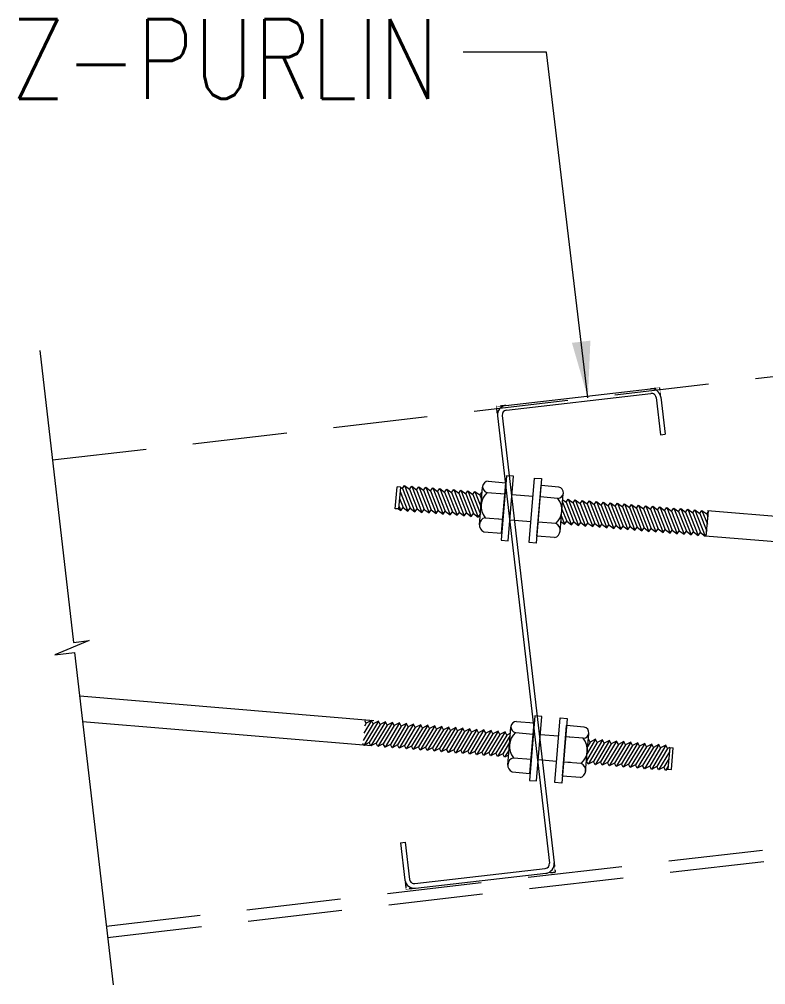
# Model space of a CAD drawing. Header units: millimetres. Extents: x 3470347 to 5996549, y -3470518 to 17149644.
# Drawn here: x 4367901 to 4371856, y 7140843 to 7145958 of the extents above; entities that cross this region are included whole.
import ezdxf

# ---------------------------------------------------------------- set-up
doc = ezdxf.new("R2010")
doc.units = ezdxf.units.MM
doc.header["$MEASUREMENT"] = 0
for name, pattern in [('ACAD_ISO02W100', [15, 12, -3]), ('CENTER', [50.8, 31.75, -6.35, 6.35, -6.35]), ('DASHED2', [0.375, 0.25, -0.125]), ('HIDDEN', [0.375, 0.25, -0.125])]:
    doc.linetypes.add(name, pattern=pattern)
doc.layers.get('0').update_dxf_attribs({"linetype": 'CONTINUOUS', "lineweight": 25})
doc.layers.add('CEN', color=1, linetype='CENTER')
doc.layers.add('TEXT', color=2, linetype='CONTINUOUS')
doc.layers.add('STEEL', color=152, linetype='CONTINUOUS', lineweight=18)
doc.styles.add('ROMANS', font='', dxfattribs={"width": 0.8})
doc.styles.add('T02', font='SIMPLEX.SHX', dxfattribs={"width": 0.9})
doc.styles.get('ROMANS').set_extended_font_data('AR CENA')
doc.dimstyles.new('SEC-100', dxfattribs={"dimscale": 150, "dimtxt": 2, "dimasz": 1, "dimexe": 1, "dimexo": 1, "dimgap": 1, "dimtad": 1, "dimdec": 0, "dimzin": 0, "dimdsep": 46, "dimtxsty": 'ROMANS', "dimblk": 'OBLIQUE', "dimcen": -0.5, "dimclrd": 75, "dimclre": 75, "dimclrt": 7, "dimadec": 0, "dimazin": 0, "dimtfac": 1, "dimtdec": 0, "dimtix": 1, "dimtmove": 2, "dimatfit": 3, "dimfxl": 1, "dimtolj": 1, "dimtzin": 0, "dimlwd": 0, "dimlwe": 0, "dimarcsym": 0})

# ---------------------------------------------------------------- blocks, each defined once
blk = doc.blocks.new('_Oblique')
at = {"color": 0, "linetype": 'ACAD_ISO02W100', "lineweight": -2}
blk.add_line((-0.5, -0.5), (0.5, 0.5), dxfattribs=at)
blk = doc.blocks.new('DWW')
at = {"layer": 'STEEL', "color": 8, "linetype": 'HIDDEN', "ltscale": 0.05}
for p, q in [((2, 127.14), (-2, 127.14)), ((-2, 123.14), (-2, 127.14)), ((58, 127.14), (62, 127.14)), ((62, 123.14), (62, 127.14)), ((-70, -68.86), (-70, -72.86)), ((0, -68.86), (0, -72.86)), ((-66, -72.86), (-70, -72.86)), ((-4, -72.86), (0, -72.86))]:
    blk.add_line(p, q, dxfattribs=at)
at = {"layer": 'STEEL', "color": 20}
for p, q in [((58, 127.14), (2, 127.14)), ((58, 125.14), (2, 125.14)), ((-2, -68.86), (-2, 123.14)), ((0, -68.86), (0, 123.14)), ((60, 107.14), (60, 123.14)), ((62, 107.14), (62, 123.14)), ((62, 107.14), (60, 107.14)), ((-70, -68.86), (-70, -52.86)), ((-68, -52.86), (-70, -52.86)), ((-68, -68.86), (-68, -52.86)), ((-4, -70.86), (-66, -70.86)), ((-4, -72.86), (-66, -72.86))]:
    blk.add_line(p, q, dxfattribs=at)
for centre, radius, start, end in [((2, 123.14), 4, 90, 180), ((2, 123.14), 2, 90, 180), ((58, 123.14), 4, 0, 90), ((58, 123.14), 2, 0, 90), ((-66, -68.86), 4, 180, 270), ((-66, -68.86), 2, 180, 270), ((-4, -68.86), 2, 270, 0), ((-4, -68.86), 4, 270, 0)]:
    blk.add_arc(centre, radius, start, end, dxfattribs=at)

msp = doc.modelspace()

# ---------------------------------------------------------------- linework, layer by layer
at = {"color": 0, "lineweight": 5}
msp.add_lwpolyline([(4368009.35, 7144202.5), (4368188.35, 7142656.06), (4368272.08, 7142665.75), (4368090.13, 7142591.26), (4368194.46, 7142603.34), (4368398.2, 7140843.18)], dxfattribs=at)
at = {"layer": 'CEN', "color": 8, "linetype": 'DASHED2', "lineweight": 5, "ltscale": 2000}
for p, q in [((4368076.41, 7143623.1), (4373446.51, 7144244.71)), ((4368362.23, 7141153.96), (4374229.3, 7141833.11)), ((4368369.2, 7141093.76), (4374236.27, 7141772.91))]:
    msp.add_line(p, q, dxfattribs=at)
at = {"layer": 'TEXT', "color": 2, "lineweight": 5}
for p, q in [((4369893.06, 7143364.94), (4369902.74, 7143480.83)), ((4369921.02, 7143479.3), (4369902.74, 7143480.83)), ((4369921.02, 7143479.3), (4369911.34, 7143363.41)), ((4369921.02, 7143479.3), (4369931.18, 7143471.74)), ((4369931.18, 7143471.74), (4369942.98, 7143487.59)), ((4369931.18, 7143471.74), (4369972.16, 7143367.41)), ((4369942.98, 7143487.59), (4369997.63, 7143348.44)), ((4369942.98, 7143487.59), (4369968.45, 7143468.62)), ((4369968.45, 7143468.62), (4369980.26, 7143484.48)), ((4369980.26, 7143484.48), (4370034.9, 7143345.33)), ((4369980.26, 7143484.48), (4370005.73, 7143465.51)), ((4370005.73, 7143465.51), (4370017.53, 7143481.36)), ((4370017.53, 7143481.36), (4370072.18, 7143342.21)), ((4370017.53, 7143481.36), (4370043, 7143462.39)), ((4370043, 7143462.39), (4370054.8, 7143478.24)), ((4370054.8, 7143478.24), (4370109.45, 7143339.1)), ((4370054.8, 7143478.24), (4370080.28, 7143459.28)), ((4370080.28, 7143459.28), (4370092.08, 7143475.13)), ((4370092.08, 7143475.13), (4370146.73, 7143335.98)), ((4370092.08, 7143475.13), (4370117.55, 7143456.16)), ((4370117.55, 7143456.16), (4370129.35, 7143472.01)), ((4370129.35, 7143472.01), (4370184, 7143332.87)), ((4370129.35, 7143472.01), (4370154.83, 7143453.05)), ((4370339.32, 7143278.59), (4370356.09, 7143479.23)), ((4370385.64, 7143510.43), (4370479.25, 7143502.61)), ((4370456.89, 7143235.09), (4370479.25, 7143502.61)), ((4370643.55, 7143219.49), (4370665.91, 7143487.01)), ((4370759.52, 7143479.19), (4370665.91, 7143487.01)), ((4369919.12, 7143456.55), (4369960.35, 7143351.56)), ((4369968.45, 7143468.62), (4370009.43, 7143364.29)), ((4370005.73, 7143465.51), (4370046.7, 7143361.18)), ((4370043, 7143462.39), (4370083.98, 7143358.06)), ((4370080.28, 7143459.28), (4370121.25, 7143354.95)), ((4370117.55, 7143456.16), (4370158.53, 7143351.83)), ((4370154.83, 7143453.05), (4370166.63, 7143468.9)), ((4370154.83, 7143453.05), (4370195.8, 7143348.72)), ((4370166.63, 7143468.9), (4370221.27, 7143329.75)), ((4370166.63, 7143468.9), (4370192.1, 7143449.93)), ((4370192.1, 7143449.93), (4370203.9, 7143465.78)), ((4370192.1, 7143449.93), (4370233.08, 7143345.6)), ((4370203.9, 7143465.78), (4370258.55, 7143326.64)), ((4370203.9, 7143465.78), (4370229.37, 7143446.82)), ((4370229.37, 7143446.82), (4370241.18, 7143462.67)), ((4370229.37, 7143446.82), (4370270.35, 7143342.49)), ((4370241.18, 7143462.67), (4370295.82, 7143323.52)), ((4370241.18, 7143462.67), (4370266.65, 7143443.7)), ((4370266.65, 7143443.7), (4370278.45, 7143459.55)), ((4370266.65, 7143443.7), (4370307.62, 7143339.37)), ((4370278.45, 7143459.55), (4370333.1, 7143320.41)), ((4370278.45, 7143459.55), (4370303.92, 7143440.59)), ((4370303.92, 7143440.59), (4370315.72, 7143456.44)), ((4370303.92, 7143440.59), (4370344.9, 7143336.26)), ((4370315.72, 7143456.44), (4370347.44, 7143375.69)), ((4370315.72, 7143456.44), (4370341.2, 7143437.47)), ((4370341.2, 7143437.47), (4370353, 7143453.32)), ((4370341.2, 7143437.47), (4370350.6, 7143413.53)), ((4370380.67, 7143451.01), (4370474.28, 7143443.19)), ((4370453.19, 7143444.95), (4370474.28, 7143443.19)), ((4370511.44, 7143440.08), (4370623.79, 7143430.69)), ((4370754.55, 7143419.76), (4370660.94, 7143427.59)), ((4370766.71, 7143242.87), (4370783.48, 7143443.51)), ((4369912.8, 7143380.86), (4369923.08, 7143354.67)), ((4369915.96, 7143418.7), (4369934.88, 7143370.52)), ((4369923.08, 7143354.67), (4369934.88, 7143370.52)), ((4369934.88, 7143370.52), (4369960.35, 7143351.56)), ((4370779.87, 7143400.32), (4370827.48, 7143279.09)), ((4370780.86, 7143412.25), (4370798.3, 7143399.27)), ((4370798.3, 7143399.27), (4370810.1, 7143415.12)), ((4370798.3, 7143399.27), (4370839.28, 7143294.94)), ((4370810.1, 7143415.12), (4370864.75, 7143275.97)), ((4370810.1, 7143415.12), (4370835.58, 7143396.16)), ((4370835.58, 7143396.16), (4370847.38, 7143412.01)), ((4370835.58, 7143396.16), (4370876.55, 7143291.82)), ((4370847.38, 7143412.01), (4370902.02, 7143272.86)), ((4370847.38, 7143412.01), (4370872.85, 7143393.04)), ((4370872.85, 7143393.04), (4370884.65, 7143408.89)), ((4370872.85, 7143393.04), (4370913.83, 7143288.71)), ((4370884.65, 7143408.89), (4370939.3, 7143269.74)), ((4370884.65, 7143408.89), (4370910.12, 7143389.93)), ((4370910.12, 7143389.93), (4370921.93, 7143405.78)), ((4370910.12, 7143389.93), (4370951.1, 7143285.59)), ((4370921.93, 7143405.78), (4370976.57, 7143266.63)), ((4370921.93, 7143405.78), (4370947.4, 7143386.81)), ((4370947.4, 7143386.81), (4370959.2, 7143402.66)), ((4370947.4, 7143386.81), (4370988.37, 7143282.48)), ((4370959.2, 7143402.66), (4371013.85, 7143263.51)), ((4370959.2, 7143402.66), (4370984.67, 7143383.7)), ((4370984.67, 7143383.7), (4370996.47, 7143399.55)), ((4370984.67, 7143383.7), (4371025.65, 7143279.36)), ((4370996.47, 7143399.55), (4371051.12, 7143260.4)), ((4370996.47, 7143399.55), (4371021.95, 7143380.58)), ((4371021.95, 7143380.58), (4371033.75, 7143396.43)), ((4371021.95, 7143380.58), (4371062.92, 7143276.25)), ((4371033.75, 7143396.43), (4371088.4, 7143257.28)), ((4371033.75, 7143396.43), (4371059.22, 7143377.47)), ((4371059.22, 7143377.47), (4371071.02, 7143393.32)), ((4371059.22, 7143377.47), (4371100.2, 7143273.13)), ((4371071.02, 7143393.32), (4371125.67, 7143254.17)), ((4371071.02, 7143393.32), (4371096.5, 7143374.35)), ((4371096.5, 7143374.35), (4371108.3, 7143390.2)), ((4371096.5, 7143374.35), (4371137.47, 7143270.02)), ((4371108.3, 7143390.2), (4371162.94, 7143251.05)), ((4371108.3, 7143390.2), (4371133.77, 7143371.24)), ((4371133.77, 7143371.24), (4371145.57, 7143387.09)), ((4371133.77, 7143371.24), (4371174.75, 7143266.9)), ((4371145.57, 7143387.09), (4371200.22, 7143247.94)), ((4371145.57, 7143387.09), (4371200.22, 7143247.94)), ((4371145.57, 7143387.09), (4371171.04, 7143368.12)), ((4371171.04, 7143368.12), (4371182.85, 7143383.97)), ((4371182.85, 7143383.97), (4371237.49, 7143244.82)), ((4371182.85, 7143383.97), (4371208.32, 7143365.01)), ((4371208.32, 7143365.01), (4371220.12, 7143380.86)), ((4371220.12, 7143380.86), (4371274.77, 7143241.71)), ((4371220.12, 7143380.86), (4371245.59, 7143361.89)), ((4371245.59, 7143361.89), (4371257.39, 7143377.74)), ((4371257.39, 7143377.74), (4371312.04, 7143238.59)), ((4371257.39, 7143377.74), (4371282.87, 7143358.77)), ((4371282.87, 7143358.77), (4371294.67, 7143374.63)), ((4371294.67, 7143374.63), (4371349.32, 7143235.48)), ((4371294.67, 7143374.63), (4371320.14, 7143355.66)), ((4371320.14, 7143355.66), (4371331.94, 7143371.51)), ((4371331.94, 7143371.51), (4371386.59, 7143232.36)), ((4371331.94, 7143371.51), (4371357.42, 7143352.54)), ((4369911.34, 7143363.41), (4369893.06, 7143364.94)), ((4369911.34, 7143363.41), (4369923.08, 7143354.67)), ((4369960.35, 7143351.56), (4369972.16, 7143367.41)), ((4369972.16, 7143367.41), (4369997.63, 7143348.44)), ((4369997.63, 7143348.44), (4370009.43, 7143364.29)), ((4370009.43, 7143364.29), (4370034.9, 7143345.33)), ((4370034.9, 7143345.33), (4370046.7, 7143361.18)), ((4370046.7, 7143361.18), (4370072.18, 7143342.21)), ((4370072.18, 7143342.21), (4370083.98, 7143358.06)), ((4370083.98, 7143358.06), (4370109.45, 7143339.1)), ((4370109.45, 7143339.1), (4370121.25, 7143354.95)), ((4370121.25, 7143354.95), (4370146.73, 7143335.98)), ((4370146.73, 7143335.98), (4370158.53, 7143351.83)), ((4370158.53, 7143351.83), (4370184, 7143332.87)), ((4370184, 7143332.87), (4370195.8, 7143348.72)), ((4370195.8, 7143348.72), (4370221.27, 7143329.75)), ((4370221.27, 7143329.75), (4370233.08, 7143345.6)), ((4370233.08, 7143345.6), (4370258.55, 7143326.64)), ((4370258.55, 7143326.64), (4370270.35, 7143342.49)), ((4370270.35, 7143342.49), (4370295.82, 7143323.52)), ((4370295.82, 7143323.52), (4370307.62, 7143339.37)), ((4370307.62, 7143339.37), (4370333.1, 7143320.41)), ((4370333.1, 7143320.41), (4370344.9, 7143336.26)), ((4370773.54, 7143324.63), (4370790.2, 7143282.2)), ((4370776.7, 7143362.47), (4370802, 7143298.05)), ((4371171.04, 7143368.12), (4371212.02, 7143263.79)), ((4371208.32, 7143365.01), (4371249.29, 7143260.67)), ((4371245.59, 7143361.89), (4371286.57, 7143257.56)), ((4371282.87, 7143358.77), (4371323.84, 7143254.44)), ((4371320.14, 7143355.66), (4371361.12, 7143251.33)), ((4371357.42, 7143352.54), (4371369.22, 7143368.39)), ((4371357.42, 7143352.54), (4371398.39, 7143248.21)), ((4371369.22, 7143368.39), (4371423.86, 7143229.25)), ((4371369.22, 7143368.39), (4371394.69, 7143349.43)), ((4371394.69, 7143349.43), (4371406.49, 7143365.28)), ((4371394.69, 7143349.43), (4371435.67, 7143245.1)), ((4371406.49, 7143365.28), (4371461.14, 7143226.13)), ((4371406.49, 7143365.28), (4371431.96, 7143346.31)), ((4371431.96, 7143346.31), (4371443.77, 7143362.16)), ((4371431.96, 7143346.31), (4371472.94, 7143241.98)), ((4371443.77, 7143362.16), (4371498.41, 7143223.02)), ((4371443.77, 7143362.16), (4371469.24, 7143343.2)), ((4371469.24, 7143343.2), (4371481.04, 7143359.05)), ((4371469.24, 7143343.2), (4371510.21, 7143238.87)), ((4371481.04, 7143359.05), (4371535.69, 7143219.9)), ((4371481.04, 7143359.05), (4371506.51, 7143340.08)), ((4371506.51, 7143340.08), (4371518.31, 7143355.93)), ((4371506.51, 7143340.08), (4371543.67, 7143245.48)), ((4371518.31, 7143355.93), (4371543.79, 7143336.97)), ((4371518.31, 7143355.93), (4371546.83, 7143283.33)), ((4371541.49, 7143219.42), (4371552.66, 7143353.06)), ((4371543.79, 7143336.97), (4371552.26, 7143348.35)), ((4371543.79, 7143336.97), (4371549.99, 7143321.17)), ((4373796.81, 7143165.51), (4371546.86, 7143353.55)), ((4370369.5, 7143317.36), (4370463.11, 7143309.54)), ((4370442.02, 7143311.3), (4370463.11, 7143309.54)), ((4370500.27, 7143306.43), (4370612.62, 7143297.04)), ((4370743.38, 7143286.12), (4370649.77, 7143293.94)), ((4370771.18, 7143296.37), (4370790.2, 7143282.2)), ((4370790.2, 7143282.2), (4370802, 7143298.05)), ((4370802, 7143298.05), (4370827.48, 7143279.09)), ((4370827.48, 7143279.09), (4370839.28, 7143294.94)), ((4370839.28, 7143294.94), (4370864.75, 7143275.97)), ((4370864.75, 7143275.97), (4370876.55, 7143291.82)), ((4370876.55, 7143291.82), (4370902.02, 7143272.86)), ((4370902.02, 7143272.86), (4370913.83, 7143288.71)), ((4370913.83, 7143288.71), (4370939.3, 7143269.74)), ((4370939.3, 7143269.74), (4370951.1, 7143285.59)), ((4370951.1, 7143285.59), (4370976.57, 7143266.63)), ((4370976.57, 7143266.63), (4370988.37, 7143282.48)), ((4370988.37, 7143282.48), (4371013.85, 7143263.51)), ((4371013.85, 7143263.51), (4371025.65, 7143279.36)), ((4371025.65, 7143279.36), (4371051.12, 7143260.4)), ((4371051.12, 7143260.4), (4371062.92, 7143276.25)), ((4371062.92, 7143276.25), (4371088.4, 7143257.28)), ((4371088.4, 7143257.28), (4371100.2, 7143273.13)), ((4371100.2, 7143273.13), (4371125.67, 7143254.17)), ((4371125.67, 7143254.17), (4371137.47, 7143270.02)), ((4371137.47, 7143270.02), (4371162.94, 7143251.05)), ((4370363.28, 7143242.92), (4370456.89, 7143235.09)), ((4370737.16, 7143211.67), (4370643.55, 7143219.49)), ((4371088.4, 7143257.28), (4371089.86, 7143259.25)), ((4371162.94, 7143251.05), (4371174.75, 7143266.9)), ((4371174.75, 7143266.9), (4371200.22, 7143247.94)), ((4371200.22, 7143247.94), (4371212.02, 7143263.79)), ((4371212.02, 7143263.79), (4371237.49, 7143244.82)), ((4371237.49, 7143244.82), (4371249.29, 7143260.67)), ((4371249.29, 7143260.67), (4371274.77, 7143241.71)), ((4371274.77, 7143241.71), (4371286.57, 7143257.56)), ((4371286.57, 7143257.56), (4371312.04, 7143238.59)), ((4371312.04, 7143238.59), (4371323.84, 7143254.44)), ((4371323.84, 7143254.44), (4371349.32, 7143235.48)), ((4371349.32, 7143235.48), (4371361.12, 7143251.33)), ((4371361.12, 7143251.33), (4371386.59, 7143232.36)), ((4371386.59, 7143232.36), (4371398.39, 7143248.21)), ((4371398.39, 7143248.21), (4371423.86, 7143229.25)), ((4371423.86, 7143229.25), (4371435.67, 7143245.1)), ((4371423.86, 7143229.25), (4371425.33, 7143231.21)), ((4371435.67, 7143245.1), (4371461.14, 7143226.13)), ((4371461.14, 7143226.13), (4371472.94, 7143241.98)), ((4371472.94, 7143241.98), (4371498.41, 7143223.02)), ((4371498.41, 7143223.02), (4371510.21, 7143238.87)), ((4371510.21, 7143238.87), (4371535.69, 7143219.9)), ((4371535.69, 7143219.9), (4371542.27, 7143228.74)), ((4373841.71, 7143027.18), (4371535.69, 7143219.9)), ((4369779.09, 7142241.38), (4368221.28, 7142371.58)), ((4369767.92, 7142107.74), (4368237.02, 7142235.68)), ((4369776.02, 7142224.8), (4369723.69, 7142137.68)), ((4369767.02, 7142242.39), (4369726.85, 7142175.53)), ((4369804.29, 7142239.28), (4369727.31, 7142111.13)), ((4369738.75, 7142227.92), (4369730.01, 7142213.37)), ((4369738.75, 7142227.92), (4369732.28, 7142240.55)), ((4369767.02, 7142242.39), (4369738.75, 7142227.92)), ((4369813.3, 7142221.69), (4369755.58, 7142125.6)), ((4369841.57, 7142236.16), (4369764.58, 7142108.01)), ((4369776.02, 7142224.8), (4369767.02, 7142242.39)), ((4369804.29, 7142239.28), (4369776.02, 7142224.8)), ((4369850.57, 7142218.57), (4369792.85, 7142122.49)), ((4369878.84, 7142233.05), (4369801.86, 7142104.9)), ((4369813.3, 7142221.69), (4369804.29, 7142239.28)), ((4369841.57, 7142236.16), (4369813.3, 7142221.69)), ((4369887.85, 7142215.46), (4369830.12, 7142119.37)), ((4369916.12, 7142229.93), (4369839.13, 7142101.78)), ((4369850.57, 7142218.57), (4369841.57, 7142236.16)), ((4369878.84, 7142233.05), (4369850.57, 7142218.57)), ((4369925.12, 7142212.34), (4369867.4, 7142116.26)), ((4369953.39, 7142226.82), (4369876.4, 7142098.67)), ((4369887.85, 7142215.46), (4369878.84, 7142233.05)), ((4369916.12, 7142229.93), (4369887.85, 7142215.46)), ((4369962.4, 7142209.23), (4369904.67, 7142113.14)), ((4369990.66, 7142223.7), (4369913.68, 7142095.55)), ((4369925.12, 7142212.34), (4369916.12, 7142229.93)), ((4369953.39, 7142226.82), (4369925.12, 7142212.34)), ((4369999.67, 7142206.11), (4369941.95, 7142110.03)), ((4370027.94, 7142220.59), (4369950.95, 7142092.44)), ((4369962.4, 7142209.23), (4369953.39, 7142226.82)), ((4369990.66, 7142223.7), (4369962.4, 7142209.23)), ((4370036.94, 7142203), (4369979.22, 7142106.91)), ((4370065.21, 7142217.47), (4369988.23, 7142089.32)), ((4369999.67, 7142206.11), (4369990.66, 7142223.7)), ((4370027.94, 7142220.59), (4369999.67, 7142206.11)), ((4370074.22, 7142199.88), (4370016.5, 7142103.8)), ((4370102.49, 7142214.36), (4370025.5, 7142086.21)), ((4370036.94, 7142203), (4370027.94, 7142220.59)), ((4370065.21, 7142217.47), (4370036.94, 7142203)), ((4370111.49, 7142196.77), (4370053.77, 7142100.68)), ((4370139.76, 7142211.24), (4370062.78, 7142083.09)), ((4370139.76, 7142211.24), (4370062.78, 7142083.09)), ((4370074.22, 7142199.88), (4370065.21, 7142217.47)), ((4370102.49, 7142214.36), (4370074.22, 7142199.88)), ((4370148.77, 7142193.65), (4370091.04, 7142097.57)), ((4370177.04, 7142208.13), (4370100.05, 7142079.98)), ((4370111.49, 7142196.77), (4370102.49, 7142214.36)), ((4370139.76, 7142211.24), (4370111.49, 7142196.77)), ((4370214.31, 7142205.01), (4370137.32, 7142076.86)), ((4370148.77, 7142193.65), (4370139.76, 7142211.24)), ((4370177.04, 7142208.13), (4370148.77, 7142193.65)), ((4370251.58, 7142201.9), (4370174.6, 7142073.75)), ((4370186.04, 7142190.54), (4370177.04, 7142208.13)), ((4370214.31, 7142205.01), (4370186.04, 7142190.54)), ((4370288.86, 7142198.78), (4370211.87, 7142070.63)), ((4370223.32, 7142187.42), (4370214.31, 7142205.01)), ((4370251.58, 7142201.9), (4370223.32, 7142187.42)), ((4370326.13, 7142195.67), (4370249.15, 7142067.52)), ((4370260.59, 7142184.31), (4370251.58, 7142201.9)), ((4370288.86, 7142198.78), (4370260.59, 7142184.31)), ((4370297.86, 7142181.19), (4370288.86, 7142198.78)), ((4370326.13, 7142195.67), (4370297.86, 7142181.19)), ((4370335.14, 7142178.08), (4370326.13, 7142195.67)), ((4370489.43, 7142006.14), (4370506.2, 7142206.78)), ((4370535.75, 7142237.98), (4370629.36, 7142230.16)), ((4370607, 7141962.65), (4370629.36, 7142230.16)), ((4370778.63, 7141948.3), (4370800.98, 7142215.82)), ((4370894.59, 7142207.99), (4370800.98, 7142215.82)), ((4370186.04, 7142190.54), (4370128.32, 7142094.45)), ((4370223.32, 7142187.42), (4370165.59, 7142091.34)), ((4370260.59, 7142184.31), (4370202.87, 7142088.22)), ((4370297.86, 7142181.19), (4370240.14, 7142085.11)), ((4370335.14, 7142178.08), (4370277.42, 7142081.99)), ((4370363.41, 7142192.55), (4370286.42, 7142064.4)), ((4370372.41, 7142174.96), (4370314.69, 7142078.88)), ((4370400.68, 7142189.44), (4370323.7, 7142061.29)), ((4370363.41, 7142192.55), (4370335.14, 7142178.08)), ((4370409.69, 7142171.85), (4370351.96, 7142075.76)), ((4370437.96, 7142186.32), (4370360.97, 7142058.17)), ((4370372.41, 7142174.96), (4370363.41, 7142192.55)), ((4370400.68, 7142189.44), (4370372.41, 7142174.96)), ((4370446.96, 7142168.73), (4370389.24, 7142072.65)), ((4370475.23, 7142183.21), (4370398.24, 7142055.06)), ((4370409.69, 7142171.85), (4370400.68, 7142189.44)), ((4370437.96, 7142186.32), (4370409.69, 7142171.85)), ((4370484.24, 7142165.62), (4370426.51, 7142069.53)), ((4370502.59, 7142163.59), (4370435.52, 7142051.94)), ((4370446.96, 7142168.73), (4370437.96, 7142186.32)), ((4370475.23, 7142183.21), (4370446.96, 7142168.73)), ((4370484.24, 7142165.62), (4370475.23, 7142183.21)), ((4370503.59, 7142175.52), (4370484.24, 7142165.62)), ((4370530.78, 7142178.56), (4370624.39, 7142170.74)), ((4370758.86, 7142159.5), (4370661.55, 7142167.63)), ((4370889.63, 7142148.57), (4370796.02, 7142156.4)), ((4370832.14, 7142153.38), (4370796.02, 7142156.4)), ((4370901.78, 7141971.68), (4370918.55, 7142172.32)), ((4370954.57, 7142143.15), (4370909.9, 7142068.78)), ((4370926.31, 7142128.67), (4370917.3, 7142146.26)), ((4370954.57, 7142143.15), (4370926.31, 7142128.67)), ((4370963.58, 7142125.56), (4370954.57, 7142143.15)), ((4369727.31, 7142111.13), (4369722.29, 7142120.94)), ((4369755.58, 7142125.6), (4369727.31, 7142111.13)), ((4369764.58, 7142108.01), (4369755.58, 7142125.6)), ((4369792.85, 7142122.49), (4369764.58, 7142108.01)), ((4369801.86, 7142104.9), (4369792.85, 7142122.49)), ((4369830.12, 7142119.37), (4369801.86, 7142104.9)), ((4369839.13, 7142101.78), (4369830.12, 7142119.37)), ((4369839.13, 7142101.78), (4369838.01, 7142103.96)), ((4369867.4, 7142116.26), (4369839.13, 7142101.78)), ((4369876.4, 7142098.67), (4369867.4, 7142116.26)), ((4369904.67, 7142113.14), (4369876.4, 7142098.67)), ((4369913.68, 7142095.55), (4369904.67, 7142113.14)), ((4369941.95, 7142110.03), (4369913.68, 7142095.55)), ((4369950.95, 7142092.44), (4369941.95, 7142110.03)), ((4369979.22, 7142106.91), (4369950.95, 7142092.44)), ((4369988.23, 7142089.32), (4369979.22, 7142106.91)), ((4370016.5, 7142103.8), (4369988.23, 7142089.32)), ((4370025.5, 7142086.21), (4370016.5, 7142103.8)), ((4370053.77, 7142100.68), (4370025.5, 7142086.21)), ((4370062.78, 7142083.09), (4370053.77, 7142100.68)), ((4370091.04, 7142097.57), (4370062.78, 7142083.09)), ((4370100.05, 7142079.98), (4370091.04, 7142097.57)), ((4370128.32, 7142094.45), (4370100.05, 7142079.98)), ((4370137.32, 7142076.86), (4370128.32, 7142094.45)), ((4370165.59, 7142091.34), (4370137.32, 7142076.86)), ((4370174.6, 7142073.75), (4370165.59, 7142091.34)), ((4370499.43, 7142125.74), (4370463.79, 7142066.42)), ((4370963.58, 7142125.56), (4370905.86, 7142029.47)), ((4370926.31, 7142128.67), (4370913.06, 7142106.63)), ((4370991.85, 7142140.03), (4370914.86, 7142011.88)), ((4371000.85, 7142122.44), (4370943.13, 7142026.36)), ((4371029.12, 7142136.91), (4370952.14, 7142008.77)), ((4370991.85, 7142140.03), (4370963.58, 7142125.56)), ((4371038.13, 7142119.33), (4370980.4, 7142023.24)), ((4371066.4, 7142133.8), (4370989.41, 7142005.65)), ((4371000.85, 7142122.44), (4370991.85, 7142140.03)), ((4371029.12, 7142136.91), (4371000.85, 7142122.44)), ((4371075.4, 7142116.21), (4371017.68, 7142020.13)), ((4371103.67, 7142130.68), (4371026.68, 7142002.54)), ((4371038.13, 7142119.33), (4371029.12, 7142136.91)), ((4371066.4, 7142133.8), (4371038.13, 7142119.33)), ((4371112.68, 7142113.1), (4371054.95, 7142017.01)), ((4371140.95, 7142127.57), (4371063.96, 7141999.42)), ((4371075.4, 7142116.21), (4371066.4, 7142133.8)), ((4371103.67, 7142130.68), (4371075.4, 7142116.21)), ((4371149.95, 7142109.98), (4371092.23, 7142013.9)), ((4371178.22, 7142124.45), (4371101.23, 7141996.31)), ((4371112.68, 7142113.1), (4371103.67, 7142130.68)), ((4371140.95, 7142127.57), (4371112.68, 7142113.1)), ((4371187.23, 7142106.87), (4371129.5, 7142010.78)), ((4371215.49, 7142121.34), (4371138.51, 7141993.19)), ((4371149.95, 7142109.98), (4371140.95, 7142127.57)), ((4371178.22, 7142124.45), (4371149.95, 7142109.98)), ((4371224.5, 7142103.75), (4371166.78, 7142007.67)), ((4371252.77, 7142118.22), (4371175.78, 7141990.08)), ((4371187.23, 7142106.87), (4371178.22, 7142124.45)), ((4371215.49, 7142121.34), (4371187.23, 7142106.87)), ((4371261.77, 7142100.63), (4371204.05, 7142004.55)), ((4371290.04, 7142115.11), (4371213.06, 7141986.96)), ((4371224.5, 7142103.75), (4371215.49, 7142121.34)), ((4371252.77, 7142118.22), (4371224.5, 7142103.75)), ((4371299.05, 7142097.52), (4371241.32, 7142001.44)), ((4371327.32, 7142111.99), (4371250.33, 7141983.85)), ((4371261.77, 7142100.63), (4371252.77, 7142118.22)), ((4371290.04, 7142115.11), (4371261.77, 7142100.63)), ((4371336.32, 7142094.4), (4371278.6, 7141998.32)), ((4371299.05, 7142097.52), (4371290.04, 7142115.11)), ((4371327.32, 7142111.99), (4371299.05, 7142097.52)), ((4371336.32, 7142094.4), (4371327.32, 7142111.99)), ((4371347.59, 7142100.18), (4371336.32, 7142094.4)), ((4371347.59, 7142100.18), (4371337.91, 7141984.29)), ((4371347.59, 7142100.18), (4371365.87, 7142098.65)), ((4371356.19, 7141982.76), (4371365.87, 7142098.65)), ((4370174.6, 7142073.75), (4370173.48, 7142075.93)), ((4370202.87, 7142088.22), (4370174.6, 7142073.75)), ((4370211.87, 7142070.63), (4370202.87, 7142088.22)), ((4370240.14, 7142085.11), (4370211.87, 7142070.63)), ((4370249.15, 7142067.52), (4370240.14, 7142085.11)), ((4370277.42, 7142081.99), (4370249.15, 7142067.52)), ((4370286.42, 7142064.4), (4370277.42, 7142081.99)), ((4370314.69, 7142078.88), (4370286.42, 7142064.4)), ((4370323.7, 7142061.29), (4370314.69, 7142078.88)), ((4370351.96, 7142075.76), (4370323.7, 7142061.29)), ((4370360.97, 7142058.17), (4370351.96, 7142075.76)), ((4370389.24, 7142072.65), (4370360.97, 7142058.17)), ((4370398.24, 7142055.06), (4370389.24, 7142072.65)), ((4370426.51, 7142069.53), (4370398.24, 7142055.06)), ((4370435.52, 7142051.94), (4370426.51, 7142069.53)), ((4370463.79, 7142066.42), (4370435.52, 7142051.94)), ((4370472.79, 7142048.83), (4370463.79, 7142066.42)), ((4370496.26, 7142087.9), (4370472.79, 7142048.83)), ((4370493.9, 7142059.64), (4370472.79, 7142048.83)), ((4370519.61, 7142044.91), (4370613.22, 7142037.09)), ((4371345.69, 7142077.42), (4371287.6, 7141980.73)), ((4371342.53, 7142039.58), (4371315.87, 7141995.2)), ((4370747.69, 7142025.85), (4370650.38, 7142033.99)), ((4370820.97, 7142019.73), (4370784.85, 7142022.75)), ((4370878.46, 7142014.92), (4370784.85, 7142022.75)), ((4370914.86, 7142011.88), (4370905.86, 7142029.47)), ((4370943.13, 7142026.36), (4370914.86, 7142011.88)), ((4370952.14, 7142008.77), (4370943.13, 7142026.36)), ((4370980.4, 7142023.24), (4370952.14, 7142008.77)), ((4370989.41, 7142005.65), (4370980.4, 7142023.24)), ((4371017.68, 7142020.13), (4370989.41, 7142005.65)), ((4371026.68, 7142002.54), (4371017.68, 7142020.13)), ((4371054.95, 7142017.01), (4371026.68, 7142002.54)), ((4371063.96, 7141999.42), (4371054.95, 7142017.01)), ((4371092.23, 7142013.9), (4371063.96, 7141999.42)), ((4371101.23, 7141996.31), (4371092.23, 7142013.9)), ((4371129.5, 7142010.78), (4371101.23, 7141996.31)), ((4371138.51, 7141993.19), (4371129.5, 7142010.78)), ((4371166.78, 7142007.67), (4371138.51, 7141993.19)), ((4371175.78, 7141990.08), (4371166.78, 7142007.67)), ((4371204.05, 7142004.55), (4371175.78, 7141990.08)), ((4371213.06, 7141986.96), (4371204.05, 7142004.55)), ((4371241.32, 7142001.44), (4371213.06, 7141986.96)), ((4371250.33, 7141983.85), (4371241.32, 7142001.44)), ((4371278.6, 7141998.32), (4371250.33, 7141983.85)), ((4371287.6, 7141980.73), (4371278.6, 7141998.32)), ((4371315.87, 7141995.2), (4371287.6, 7141980.73)), ((4371324.88, 7141977.62), (4371315.87, 7141995.2)), ((4371339.37, 7142001.73), (4371324.88, 7141977.62)), ((4370513.39, 7141970.47), (4370607, 7141962.65)), ((4370872.24, 7141940.48), (4370778.63, 7141948.3)), ((4371337.91, 7141984.29), (4371324.88, 7141977.62)), ((4371337.91, 7141984.29), (4371356.19, 7141982.76))]:
    msp.add_line(p, q, dxfattribs=at)
for points in [[(4370453.78, 7143197.94), (4370490.94, 7143194.83), (4370519.51, 7143536.66), (4370482.35, 7143539.76)], [(4370640.45, 7143182.34), (4370603.29, 7143185.44), (4370631.86, 7143527.27), (4370669.01, 7143524.16)], [(4370603.89, 7141925.49), (4370641.05, 7141922.39), (4370669.62, 7142264.21), (4370632.46, 7142267.32)], [(4370775.52, 7141911.15), (4370738.37, 7141914.25), (4370766.93, 7142256.08), (4370804.09, 7142252.97)]]:
    msp.add_lwpolyline(points, close=True, dxfattribs=at)
for centre, radius, start, end in [((4370386.02, 7143480.48), 29.95, 90.72626, 259.71914), ((4370754.17, 7143449.71), 29.95, 270.72626, 79.71914), ((4370444.62, 7143378.38), 96.77, 131.36044, 219.08496), ((4370679.44, 7143358.75), 96.77, 311.36044, 39.08496), ((4370378.64, 7143279.12), 39.32, 103.44344, 247.00196), ((4370728.02, 7143249.92), 39.32, 283.44344, 67.00196), ((4370536.13, 7142208.03), 29.95, 90.72626, 259.71914), ((4370889.25, 7142178.52), 29.95, 270.72626, 79.71914), ((4370594.73, 7142105.93), 96.77, 131.36044, 219.08496), ((4370814.51, 7142087.56), 96.77, 311.36044, 39.08496), ((4370528.75, 7142006.67), 39.32, 103.44344, 247.00196), ((4370863.09, 7141978.73), 39.32, 283.44344, 67.00196)]:
    msp.add_arc(centre, radius, start, end, dxfattribs=at)

# ---------------------------------------------------------------- block references
at = {"color": 2, "lineweight": 5, "xscale": 12.42810599979362, "yscale": 12.42810599979362, "zscale": 12.42810599979362, "rotation": 186.6029021137312}
msp.add_blockref('DWW', (4370534.21, 7143006.38), dxfattribs=at)

# ---------------------------------------------------------------- texts
at = {"color": 2, "lineweight": 5, "style": 'T02', "width": 0.8}
msp.add_text('Z-PURLIN', height=421.023, dxfattribs=at).set_placement((4367858.07, 7145536.55))

# ---------------------------------------------------------------- leaders
at = {"color": 2, "lineweight": 5, "ltscale": 0.2}
msp.add_leader([(4370913.95, 7143951.56), (4370694.84, 7145783.37), (4370253.22, 7145783.37)], dimstyle='SEC-100', override={"dimasz": 2, "dimtad": 0}, dxfattribs=at)

doc.saveas('drawing.dxf')
